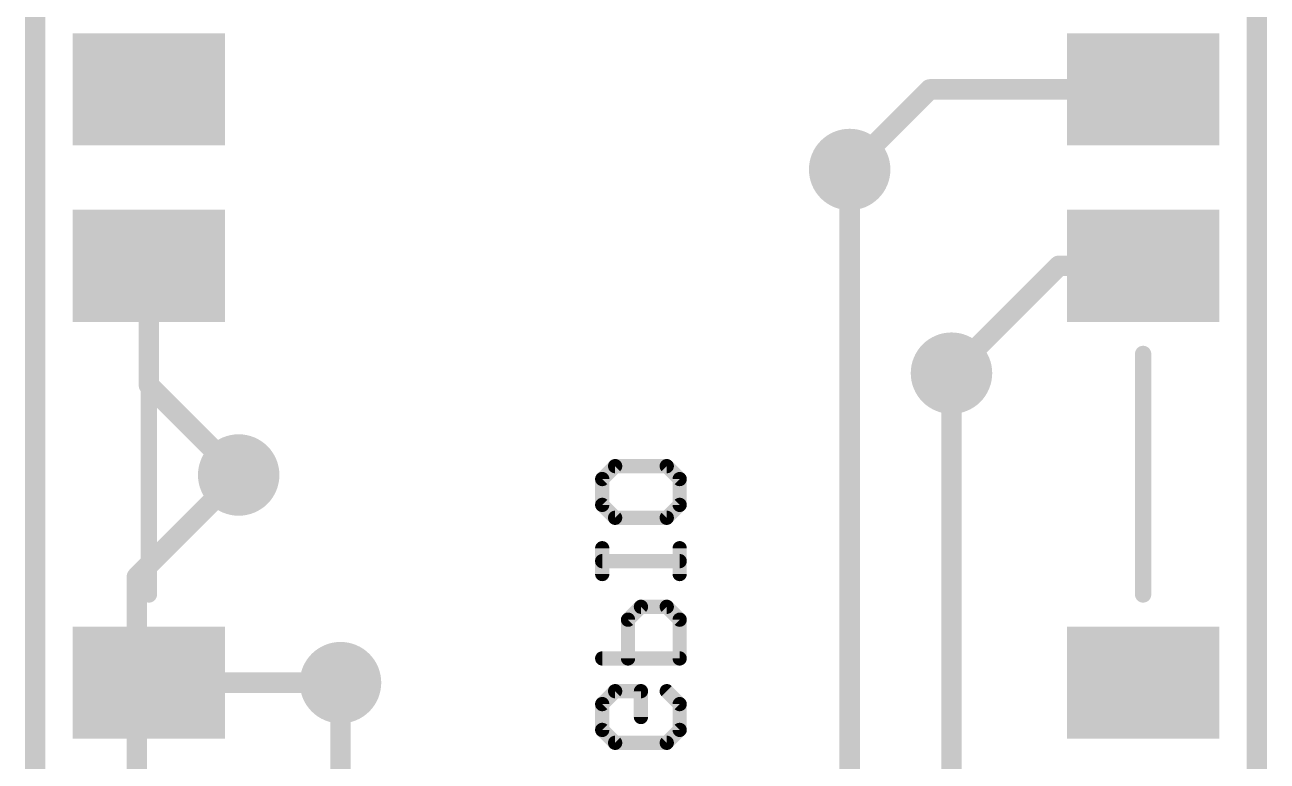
# Model space of a CAD drawing. Extents: x -0.1 to 48.3, y -3.8 to 35.9.
# Drawn here: x -0.13 to 15.37, y 11.67 to 20.85 of the extents above; entities that cross this region are included whole.
import ezdxf

# ---------------------------------------------------------------- set-up
doc = ezdxf.new("R2010")
doc.units = 0
for name, color, linetype in [('1', 12, 'CONTINUOUS'), ('16', 132, 'CONTINUOUS'), ('18', 110, 'CONTINUOUS'), ('20', 53, 'CONTINUOUS'), ('21', 41, 'CONTINUOUS'), ('22', 40, 'CONTINUOUS')]:
    doc.layers.add(name, color=color, linetype=linetype)

# ---------------------------------------------------------------- blocks, each defined once
blk = doc.blocks.new('RECT')
blk.add_solid([(-0.5, -0.5), (0.5, -0.5), (-0.5, 0.5), (0.5, 0.5)])
blk = doc.blocks.new('ROUNDV')
at = {"const_width": 0.5}
blk.add_lwpolyline([(0, -0.25, 1), (0, 0.25, 1), (0, -0.25)], format="xyb", dxfattribs=at)

msp = doc.modelspace()

# ---------------------------------------------------------------- linework, layer by layer
at = {"layer": '1', "const_width": 0.254}
for points in [[(0, 0), (0, 31.35)], [(15.24, 31.35), (15.24, 0)], [(10.16, 19.05), (11.16, 20.05)], [(11.16, 20.05), (13.82, 20.05)], [(1.42, 16.36), (1.42, 17.85)], [(11.43, 16.51), (12.77, 17.85)], [(12.77, 17.85), (13.82, 17.85)], [(2.54, 15.24), (1.42, 16.36)], [(3.81, 12.65), (1.42, 12.65)]]:
    msp.add_lwpolyline(points, dxfattribs=at)
at = {"layer": '1', "const_width": 0.127}
for points in [[(11.16, 20.1135, 1), (11.16, 19.9865)], [(11.2049, 20.0051, 1), (11.1151, 20.0949)], [(13.82, 19.9865, 1), (13.82, 20.1135)], [(10.1151, 19.0949, 1), (10.2049, 19.0051)], [(1.4835, 17.85, 1), (1.3565, 17.85)], [(12.77, 17.9135, 1), (12.77, 17.7865)], [(12.8149, 17.8051, 1), (12.7251, 17.8949)], [(13.82, 17.7865, 1), (13.82, 17.9135)], [(11.3851, 16.5549, 1), (11.4749, 16.4651)], [(1.4649, 16.4049, 1), (1.3751, 16.3151)], [(1.3565, 16.36, 1), (1.4835, 16.36)], [(2.4951, 15.1951, 1), (2.5849, 15.2849)], [(1.42, 12.7135, 1), (1.42, 12.5865)], [(3.81, 12.5865, 1), (3.81, 12.7135)]]:
    msp.add_lwpolyline(points, format="xyb", dxfattribs=at)
at = {"layer": '16', "const_width": 0.254}
for points in [[(0, 31.35), (0, 0)], [(15.24, 0), (15.24, 31.35)], [(10.16, 8.89), (10.16, 19.05)], [(11.43, 1.27), (11.43, 16.51)], [(1.27, 13.97), (2.54, 15.24)], [(1.27, 1.27), (1.27, 13.97)], [(3.81, 1.27), (3.81, 12.65)]]:
    msp.add_lwpolyline(points, dxfattribs=at)
at = {"layer": '16', "const_width": 0.127}
for points in [[(10.2235, 19.05, 1), (10.0965, 19.05)], [(11.4935, 16.51, 1), (11.3665, 16.51)], [(2.5849, 15.1951, 1), (2.4951, 15.2849)], [(1.3335, 13.97, 1), (1.2065, 13.97)], [(1.2251, 14.0149, 1), (1.3149, 13.9251)], [(3.8735, 12.65, 1), (3.7465, 12.65)]]:
    msp.add_lwpolyline(points, format="xyb", dxfattribs=at)
at = {"layer": '20', "const_width": 0.2032}
for points in [[(0, 31.35), (0, 0)], [(15.24, 0), (15.24, 31.35)]]:
    msp.add_lwpolyline(points, dxfattribs=at)
at = {"layer": '21', "const_width": 0.2032}
for points in [[(1.42, 16.75), (1.42, 13.75)], [(13.82, 13.75), (13.82, 16.75)]]:
    msp.add_lwpolyline(points, dxfattribs=at)
at = {"layer": '21', "const_width": 0.1016}
for points in [[(1.4708, 16.75, 1), (1.3692, 16.75)], [(13.8708, 16.75, 1), (13.7692, 16.75)], [(1.3692, 13.75, 1), (1.4708, 13.75)], [(13.7692, 13.75, 1), (13.8708, 13.75)]]:
    msp.add_lwpolyline(points, format="xyb", dxfattribs=at)
at = {"layer": '22', "const_width": 0.1778}
for points in [[(7.0739, 15.1895), (7.2349, 15.3505)], [(7.2349, 15.3505), (7.8789, 15.3505)], [(7.8789, 15.3505), (8.0399, 15.1895)], [(7.0739, 14.8675), (7.0739, 15.1895)], [(8.0399, 15.1895), (8.0399, 14.8675)], [(7.2349, 14.7065), (7.0739, 14.8675)], [(8.0399, 14.8675), (7.8789, 14.7065)], [(7.8789, 14.7065), (7.2349, 14.7065)], [(7.0739, 14.0048), (7.0739, 14.3268)], [(8.0399, 14.0048), (8.0399, 14.3268)], [(7.0739, 14.1658), (8.0399, 14.1658)], [(7.5569, 13.5964), (7.3959, 13.4354)], [(7.8789, 13.5964), (7.5569, 13.5964)], [(8.0399, 13.4354), (7.8789, 13.5964)], [(7.3959, 13.4354), (7.3959, 12.9524)], [(8.0399, 12.9524), (8.0399, 13.4354)], [(7.0739, 12.9524), (8.0399, 12.9524)], [(7.0739, 12.3829), (7.2349, 12.5439)], [(7.2349, 12.5439), (7.5569, 12.5439)], [(7.5569, 12.5439), (7.5569, 12.2219)], [(7.8789, 12.5439), (8.0399, 12.3829)], [(7.0739, 12.0609), (7.0739, 12.3829)], [(8.0399, 12.3829), (8.0399, 12.0609)], [(7.2349, 11.8999), (7.0739, 12.0609)], [(8.0399, 12.0609), (7.8789, 11.8999)], [(7.8789, 11.8999), (7.2349, 11.8999)]]:
    msp.add_lwpolyline(points, dxfattribs=at)
at = {"layer": '22', "const_width": 0.0889}
for points in [[(7.2349, 15.3949, 1), (7.2349, 15.306)], [(7.2663, 15.319, 1), (7.2035, 15.3819)], [(7.9103, 15.3819, 1), (7.8475, 15.319)], [(7.8789, 15.306, 1), (7.8789, 15.3949)], [(7.1184, 15.1895, 1), (7.0294, 15.1895)], [(7.0425, 15.2209, 1), (7.1053, 15.158)], [(8.0844, 15.1895, 1), (7.9955, 15.1895)], [(8.0085, 15.158, 1), (8.0714, 15.2209)], [(7.0294, 14.8675, 1), (7.1184, 14.8675)], [(7.1053, 14.8989, 1), (7.0425, 14.836)], [(7.9955, 14.8675, 1), (8.0844, 14.8675)], [(8.0714, 14.836, 1), (8.0085, 14.8989)], [(7.2349, 14.7509, 1), (7.2349, 14.662)], [(7.2035, 14.675, 1), (7.2663, 14.7379)], [(7.8475, 14.7379, 1), (7.9103, 14.675)], [(7.8789, 14.662, 1), (7.8789, 14.7509)], [(7.1184, 14.3268, 1), (7.0294, 14.3268)], [(8.0844, 14.3268, 1), (7.9955, 14.3268)], [(7.0739, 14.2103, 1), (7.0739, 14.1214)], [(8.0399, 14.1214, 1), (8.0399, 14.2103)], [(7.0294, 14.0048, 1), (7.1184, 14.0048)], [(7.9955, 14.0048, 1), (8.0844, 14.0048)], [(7.5569, 13.6408, 1), (7.5569, 13.5519)], [(7.5883, 13.5649, 1), (7.5255, 13.6278)], [(7.9103, 13.6278, 1), (7.8475, 13.5649)], [(7.8789, 13.5519, 1), (7.8789, 13.6408)], [(7.4404, 13.4354, 1), (7.3515, 13.4354)], [(7.3645, 13.4668, 1), (7.4273, 13.4039)], [(8.0844, 13.4354, 1), (7.9955, 13.4354)], [(8.0085, 13.4039, 1), (8.0714, 13.4668)], [(7.0739, 12.9968, 1), (7.0739, 12.9079)], [(8.0399, 12.9079, 1), (8.0399, 12.9968)], [(7.3515, 12.9524, 1), (7.4404, 12.9524)], [(7.9955, 12.9524, 1), (8.0844, 12.9524)], [(7.2349, 12.5884, 1), (7.2349, 12.4995)], [(7.2663, 12.5125, 1), (7.2035, 12.5753)], [(7.6014, 12.5439, 1), (7.5125, 12.5439)], [(7.5569, 12.4995, 1), (7.5569, 12.5884)], [(7.9103, 12.5753, 1), (7.8475, 12.5125)], [(7.1184, 12.3829, 1), (7.0294, 12.3829)], [(7.0425, 12.4143, 1), (7.1053, 12.3515)], [(8.0844, 12.3829, 1), (7.9955, 12.3829)], [(8.0085, 12.3515, 1), (8.0714, 12.4143)], [(7.5125, 12.2219, 1), (7.6014, 12.2219)], [(7.0294, 12.0609, 1), (7.1184, 12.0609)], [(7.1053, 12.0923, 1), (7.0425, 12.0295)], [(7.9955, 12.0609, 1), (8.0844, 12.0609)], [(8.0714, 12.0295, 1), (8.0085, 12.0923)], [(7.2349, 11.9444, 1), (7.2349, 11.8555)], [(7.2035, 11.8685, 1), (7.2663, 11.9313)], [(7.8475, 11.9313, 1), (7.9103, 11.8685)], [(7.8789, 11.8555, 1), (7.8789, 11.9444)]]:
    msp.add_lwpolyline(points, format="xyb", dxfattribs=at)

# ---------------------------------------------------------------- block references
at = {"layer": '1', "xscale": 1.9, "yscale": 1.4}
for p in [(1.42, 20.05), (13.82, 20.05), (1.42, 17.85), (13.82, 17.85), (1.42, 12.65), (13.82, 12.65)]:
    msp.add_blockref('RECT', p, dxfattribs=at)
at = {"layer": '18', "xscale": 1.016, "yscale": 1.016}
for p in [(10.16, 19.05), (10.16, 19.05), (11.43, 16.51), (11.43, 16.51), (2.54, 15.24), (2.54, 15.24), (3.81, 12.65), (3.81, 12.65)]:
    msp.add_blockref('ROUNDV', p, dxfattribs=at)

doc.saveas('drawing.dxf')
